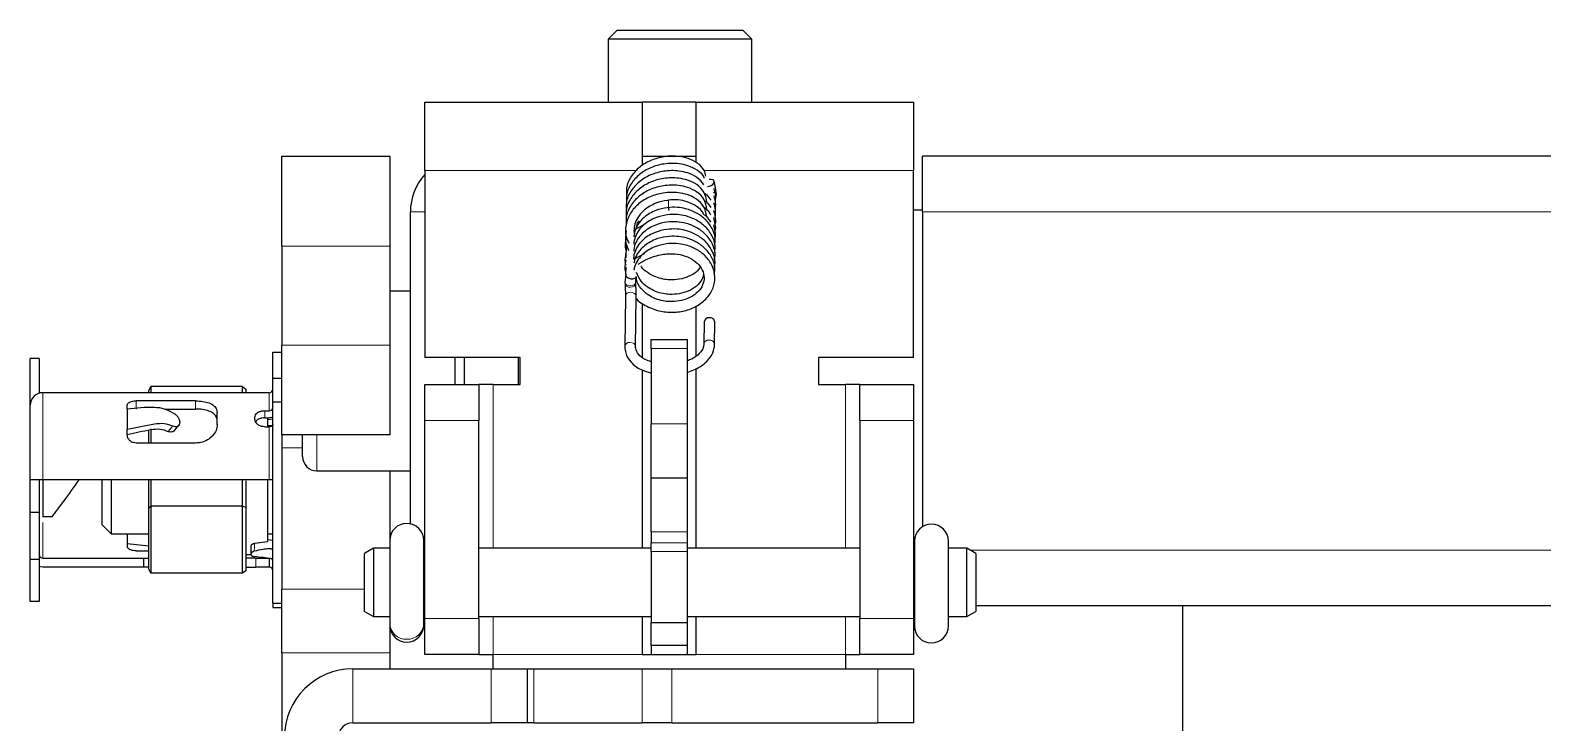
# Model space of a CAD drawing. Header units: millimetres. Extents: x -592 to 811, y -14 to 1990.
# Drawn here: x -507.6 to -423.4, y 31.5 to 70 of the extents above; entities that cross this region are included whole.
import ezdxf

# ---------------------------------------------------------------- set-up
doc = ezdxf.new("R2010")
doc.units = ezdxf.units.MM

msp = doc.modelspace()

# ---------------------------------------------------------------- linework, layer by layer
at = {"color": 7, "linetype": 'Continuous', "lineweight": 25}
for p, q in [((-474.925, 70.025), (-475.425, 69.525)), ((-474.925, 70.025), (-471.121, 70.025)), ((-471.121, 70.025), (-467.925, 70.025)), ((-467.425, 69.525), (-467.925, 70.025)), ((-475.425, 69.525), (-475.425, 66.025)), ((-471.077, 69.525), (-475.425, 69.525)), ((-467.425, 69.525), (-471.077, 69.525)), ((-467.425, 66.025), (-467.425, 69.525)), ((-485.625, 62.225), (-485.625, 66.025)), ((-485.625, 66.025), (-473.525, 66.025)), ((-473.525, 66.025), (-473.525, 62.506)), ((-470.525, 66.025), (-473.525, 66.025)), ((-470.525, 66.025), (-458.425, 66.025)), ((-470.525, 62.683), (-470.525, 66.025)), ((-458.425, 66.025), (-458.425, 62.225)), ((-493.575, 63.025), (-487.575, 63.025)), ((-493.575, 58.025), (-493.575, 63.025)), ((-487.575, 63.025), (-487.575, 58.025)), ((-473.525, 63.025), (-470.525, 63.025)), ((-457.925, 59.925), (-457.925, 63.025)), ((-28.925, 63.025), (-457.925, 63.025)), ((-485.625, 62.225), (-485.625, 51.825)), ((-469.431, 61.167), (-469.526, 61.636)), ((-458.425, 51.825), (-458.425, 62.225)), ((-469.426, 61.089), (-469.431, 61.167)), ((-486.425, 42.588), (-486.425, 59.925)), ((-457.925, 60.025), (-458.425, 60.025)), ((-457.925, 59.925), (-457.925, 42.427)), ((-473.967, 58.924), (-473.449, 59.205)), ((-493.575, 58.025), (-493.575, 52.525)), ((-487.575, 58.025), (-487.575, 52.525)), ((-474.428, 58.063), (-474.441, 57.382)), ((-473.924, 57.337), (-473.408, 57.622)), ((-474.445, 56.464), (-474.486, 55.988)), ((-474.442, 56.854), (-474.448, 56.452)), ((-474.486, 55.988), (-474.481, 55.91)), ((-473.886, 56.022), (-473.86, 56.329)), ((-473.882, 55.943), (-473.886, 56.022)), ((-486.425, 55.525), (-487.575, 55.525)), ((-474.463, 55.228), (-474.496, 52.438)), ((-473.896, 52.431), (-473.863, 55.221)), ((-473.525, 54.838), (-473.525, 51.85)), ((-470.525, 51.923), (-470.525, 54.686)), ((-470.086, 53.81), (-470.1, 52.57)), ((-469.5, 52.563), (-469.486, 53.803)), ((-493.575, 47.525), (-493.575, 52.525)), ((-487.575, 52.525), (-487.575, 47.525)), ((-473.025, 52.825), (-471.025, 52.825)), ((-473.025, 52.325), (-473.025, 52.825)), ((-473.025, 52.325), (-473.025, 48.141)), ((-471.025, 52.825), (-471.025, 52.325)), ((-471.025, 52.325), (-471.025, 48.141)), ((-470.099, 52.582), (-470.1, 52.57)), ((-507.075, 51.783), (-507.575, 51.783)), ((-507.575, 49.175), (-507.575, 51.783)), ((-507.075, 51.783), (-507.075, 49.846)), ((-494.075, 52.125), (-493.575, 52.125)), ((-494.075, 50.658), (-494.075, 52.125)), ((-480.325, 51.825), (-485.625, 51.825)), ((-483.925, 50.325), (-483.925, 51.825)), ((-483.425, 51.825), (-483.425, 50.325)), ((-480.425, 51.825), (-480.425, 50.325)), ((-480.325, 50.325), (-480.325, 51.825)), ((-458.425, 51.825), (-463.725, 51.825)), ((-463.725, 51.825), (-463.725, 50.325)), ((-494.075, 49.348), (-494.075, 50.658)), ((-493.575, 50.658), (-494.075, 50.658)), ((-473.525, 51.14), (-473.525, 41.225)), ((-470.525, 41.225), (-470.525, 51.224)), ((-501.275, 49.875), (-506.875, 49.875)), ((-494.275, 49.875), (-501.275, 49.875)), ((-500.975, 49.971), (-500.859, 50.218)), ((-500.975, 49.875), (-500.975, 49.971)), ((-500.859, 50.218), (-500.859, 49.875)), ((-495.775, 50.218), (-500.859, 50.218)), ((-495.775, 49.875), (-495.775, 50.218)), ((-495.775, 50.218), (-495.575, 50.076)), ((-495.575, 50.076), (-495.575, 49.875)), ((-485.625, 50.325), (-482.625, 50.325)), ((-485.625, 48.325), (-485.625, 50.325)), ((-482.625, 50.325), (-482.625, 48.325)), ((-481.825, 50.325), (-482.625, 50.325)), ((-481.825, 50.325), (-480.325, 50.325)), ((-463.725, 50.325), (-462.225, 50.325)), ((-461.425, 50.325), (-462.225, 50.325)), ((-461.425, 48.325), (-461.425, 50.325)), ((-461.425, 50.325), (-458.425, 50.325)), ((-458.425, 50.325), (-458.425, 48.325)), ((-507.575, 45.025), (-507.575, 49.175)), ((-502.175, 48.974), (-502.175, 49.186)), ((-502.175, 48.974), (-502.175, 47.842)), ((-498.375, 49.421), (-501.675, 49.421)), ((-500.094, 48.968), (-498.375, 48.968)), ((-494.525, 48.873), (-494.275, 48.873)), ((-494.075, 38.167), (-494.075, 49.348)), ((-493.575, 49.348), (-494.075, 49.348)), ((-499.524, 47.787), (-499.292, 48.081)), ((-499.248, 48.247), (-499.248, 48.218)), ((-497.175, 48.099), (-497.175, 48.777)), ((-495.075, 48.395), (-495.075, 48.514)), ((-494.525, 48.477), (-494.275, 48.477)), ((-494.525, 47.978), (-494.275, 47.978)), ((-494.375, 48.477), (-494.375, 47.978)), ((-494.075, 48.402), (-494.375, 48.359)), ((-494.116, 48.025), (-494.375, 48.025)), ((-485.625, 37.325), (-485.625, 48.325)), ((-482.625, 37.325), (-482.625, 48.325)), ((-473.025, 45.141), (-473.025, 48.141)), ((-471.025, 48.141), (-471.025, 45.141)), ((-461.425, 48.325), (-461.425, 37.325)), ((-458.425, 48.325), (-458.425, 37.325)), ((-502.175, 47.517), (-502.175, 47.842)), ((-500.975, 47.075), (-500.975, 47.804)), ((-500.859, 47.865), (-500.859, 47.075)), ((-499.565, 47.743), (-499.527, 47.789)), ((-487.575, 47.525), (-493.575, 47.525)), ((-493.575, 47.525), (-493.575, 46.813)), ((-492.425, 46.325), (-492.425, 47.525)), ((-498.375, 47.075), (-501.675, 47.075)), ((-493.575, 46.813), (-493.575, 38.955)), ((-491.625, 45.525), (-486.425, 45.525)), ((-487.575, 45.525), (-487.575, 41.721)), ((-506.875, 45.025), (-507.575, 45.025)), ((-507.575, 43.219), (-507.575, 45.025)), ((-507.075, 45.025), (-507.075, 43.219)), ((-504.875, 45.025), (-506.875, 45.025)), ((-494.275, 45.025), (-504.875, 45.025)), ((-503.575, 42.525), (-503.575, 45.025)), ((-503.075, 45.025), (-503.075, 42.025)), ((-500.946, 45.025), (-500.975, 44.997)), ((-500.975, 43.457), (-500.975, 44.997)), ((-500.859, 45.025), (-500.859, 43.557)), ((-495.775, 43.557), (-495.775, 45.025)), ((-495.575, 44.979), (-495.575, 43.499)), ((-494.375, 45.025), (-494.375, 41.603)), ((-494.075, 45.025), (-494.275, 45.025)), ((-473.025, 45.141), (-471.025, 45.141)), ((-473.025, 42.141), (-473.025, 45.141)), ((-471.025, 45.141), (-471.025, 42.141)), ((-507.075, 43.219), (-507.575, 43.219)), ((-507.575, 40.609), (-507.575, 43.219)), ((-507.075, 43.219), (-507.075, 40.609)), ((-506.375, 42.976), (-506.875, 42.976)), ((-500.859, 43.557), (-500.975, 43.457)), ((-500.975, 40.079), (-500.975, 43.457)), ((-500.859, 43.557), (-500.859, 39.833)), ((-495.775, 43.557), (-500.859, 43.557)), ((-495.775, 39.833), (-495.775, 43.557)), ((-495.575, 43.499), (-495.775, 43.557)), ((-495.575, 43.499), (-495.575, 39.975)), ((-503.575, 42.525), (-503.075, 42.025)), ((-473.025, 42.141), (-473.025, 41.524)), ((-471.025, 42.141), (-471.025, 41.524)), ((-503.075, 42.025), (-500.975, 42.025)), ((-502.175, 42.025), (-502.175, 41.484)), ((-502.175, 41.484), (-502.175, 41.32)), ((-502.175, 41.484), (-500.975, 41.366)), ((-495.089, 41.502), (-494.375, 41.603)), ((-494.375, 42.025), (-494.075, 42.025)), ((-494.075, 41.649), (-494.375, 41.692)), ((-487.577, 41.66), (-487.577, 37.069)), ((-485.677, 37.069), (-485.677, 41.66)), ((-473.025, 41.041), (-473.025, 41.524)), ((-471.025, 41.524), (-471.025, 41.041)), ((-458.387, 41.612), (-458.387, 36.912)), ((-456.487, 36.912), (-456.487, 41.612)), ((-507.575, 38.268), (-507.575, 40.609)), ((-507.075, 40.609), (-507.575, 40.609)), ((-507.075, 40.609), (-507.075, 38.268)), ((-506.875, 40.675), (-501.275, 40.675)), ((-501.675, 41.083), (-500.975, 41.083)), ((-501.275, 40.675), (-501.275, 40.175)), ((-501.275, 40.675), (-500.975, 40.675)), ((-495.575, 40.875), (-495.275, 40.875)), ((-495.025, 40.675), (-495.575, 40.675)), ((-495.275, 40.863), (-495.275, 40.938)), ((-495.025, 40.675), (-494.275, 40.675)), ((-494.275, 40.675), (-494.275, 40.175)), ((-488.475, 41.225), (-488.975, 40.937)), ((-488.975, 37.714), (-488.975, 40.937)), ((-487.577, 41.225), (-488.475, 41.225)), ((-488.475, 41.225), (-488.475, 37.425)), ((-485.625, 41.225), (-485.677, 41.225)), ((-473.025, 41.225), (-482.625, 41.225)), ((-473.025, 41.041), (-473.025, 37.099)), ((-461.425, 41.225), (-471.025, 41.225)), ((-471.025, 41.041), (-471.025, 37.099)), ((-458.387, 41.225), (-458.425, 41.225)), ((-455.475, 41.225), (-456.487, 41.225)), ((-454.975, 40.937), (-455.475, 41.225)), ((-455.475, 39.325), (-455.475, 41.225)), ((-454.975, 40.937), (-454.975, 39.325)), ((-501.275, 40.175), (-506.875, 40.175)), ((-500.975, 40.175), (-501.275, 40.175)), ((-500.859, 39.833), (-500.975, 40.079)), ((-495.775, 39.833), (-500.859, 39.833)), ((-495.575, 39.975), (-495.775, 39.833)), ((-495.575, 40.175), (-495.025, 40.175)), ((-494.275, 40.175), (-495.025, 40.175)), ((-493.575, 35.419), (-493.575, 38.955)), ((-455.475, 37.425), (-455.475, 39.325)), ((-454.975, 39.325), (-454.975, 37.714)), ((-507.075, 38.268), (-507.575, 38.268)), ((-494.075, 38.167), (-493.575, 38.167)), ((-494.075, 38.167), (-494.075, 37.925)), ((-494.075, 37.925), (-493.575, 37.925)), ((-31.775, 38.025), (-454.975, 38.025)), ((-443.475, 38.025), (-443.475, 24.625)), ((-488.975, 37.714), (-488.475, 37.425)), ((-488.475, 37.425), (-487.577, 37.425)), ((-487.577, 37.069), (-487.577, 36.96)), ((-485.677, 37.425), (-485.625, 37.425)), ((-485.677, 36.96), (-485.677, 37.069)), ((-485.625, 35.325), (-485.625, 37.325)), ((-482.625, 37.425), (-473.025, 37.425)), ((-482.625, 37.325), (-482.625, 35.325)), ((-473.525, 37.425), (-473.525, 35.325)), ((-473.025, 37.099), (-471.025, 37.099)), ((-473.025, 35.825), (-473.025, 37.099)), ((-471.025, 37.425), (-461.425, 37.425)), ((-471.025, 37.099), (-471.025, 35.825)), ((-470.525, 35.325), (-470.525, 37.425)), ((-461.425, 35.325), (-461.425, 37.325)), ((-458.425, 37.425), (-458.387, 37.425)), ((-458.425, 37.325), (-458.425, 35.325)), ((-456.487, 37.425), (-455.475, 37.425)), ((-455.475, 37.425), (-454.975, 37.714)), ((-487.575, 36.899), (-487.575, 35.419)), ((-493.575, 35.419), (-493.575, 30.802)), ((-487.575, 35.419), (-487.575, 34.525)), ((-471.025, 35.825), (-473.025, 35.825)), ((-473.025, 35.825), (-473.025, 35.325)), ((-471.025, 35.825), (-471.025, 35.325)), ((-489.625, 34.525), (-481.925, 34.525)), ((-482.625, 35.325), (-485.625, 35.325)), ((-482.625, 35.325), (-481.825, 35.325)), ((-481.925, 34.525), (-479.925, 34.525)), ((-481.825, 34.525), (-481.825, 35.325)), ((-479.925, 34.525), (-479.925, 31.525)), ((-479.925, 34.525), (-479.563, 34.525)), ((-479.563, 34.525), (-473.522, 34.525)), ((-473.525, 35.325), (-473.025, 35.325)), ((-473.522, 34.525), (-471.883, 34.525)), ((-473.025, 35.325), (-471.025, 35.325)), ((-471.883, 34.525), (-460.425, 34.525)), ((-471.025, 35.325), (-470.525, 35.325)), ((-462.225, 35.325), (-462.225, 34.525)), ((-462.225, 35.325), (-461.425, 35.325)), ((-458.425, 35.325), (-461.425, 35.325)), ((-460.425, 34.525), (-458.425, 34.525)), ((-458.425, 34.525), (-458.425, 31.525)), ((-489.625, 31.525), (-481.925, 31.525)), ((-479.925, 31.525), (-481.925, 31.525)), ((-479.563, 31.525), (-479.925, 31.525)), ((-479.563, 31.525), (-473.522, 31.525)), ((-471.883, 31.525), (-473.522, 31.525)), ((-471.883, 31.525), (-460.425, 31.525)), ((-458.425, 31.525), (-460.425, 31.525))]:
    msp.add_line(p, q, dxfattribs=at)
at = {"color": 8, "linetype": 'Continuous', "lineweight": 18}
for p, q in [((-473.838, 62.225), (-485.625, 62.225)), ((-458.425, 62.225), (-470.075, 62.225)), ((-485.625, 59.925), (-486.425, 59.925)), ((-28.925, 59.925), (-457.925, 59.925)), ((-487.575, 58.025), (-493.575, 58.025)), ((-493.575, 52.525), (-487.575, 52.525)), ((-471.025, 52.325), (-473.025, 52.325)), ((-506.875, 49.875), (-506.875, 45.025)), ((-494.275, 48.873), (-494.275, 49.875)), ((-481.825, 41.225), (-481.825, 50.325)), ((-462.225, 50.325), (-462.225, 41.225)), ((-501.675, 49.421), (-501.675, 48.968)), ((-498.375, 48.968), (-498.375, 49.421)), ((-494.525, 48.873), (-494.525, 48.477)), ((-494.275, 45.025), (-494.275, 47.978)), ((-482.625, 48.325), (-485.625, 48.325)), ((-473.025, 48.141), (-471.025, 48.141)), ((-458.425, 48.325), (-461.425, 48.325)), ((-491.625, 47.525), (-491.625, 45.525)), ((-492.425, 46.813), (-493.575, 46.813)), ((-506.875, 42.666), (-506.875, 40.675)), ((-471.025, 42.141), (-473.025, 42.141)), ((-473.025, 41.524), (-471.025, 41.524)), ((-495.025, 40.175), (-495.025, 40.675)), ((-471.025, 41.041), (-473.025, 41.041)), ((-31.448, 41.125), (-455.302, 41.125)), ((-493.575, 38.955), (-488.975, 38.955)), ((-485.625, 37.325), (-482.625, 37.325)), ((-481.825, 35.325), (-481.825, 37.425)), ((-462.225, 37.425), (-462.225, 35.325)), ((-461.425, 37.325), (-458.425, 37.325)), ((-487.575, 35.419), (-493.575, 35.419)), ((-489.625, 31.525), (-489.625, 34.525)), ((-481.925, 31.525), (-481.925, 34.525)), ((-473.525, 35.325), (-481.825, 35.325)), ((-479.563, 34.525), (-479.563, 31.525)), ((-473.522, 31.525), (-473.522, 34.525)), ((-471.883, 34.525), (-471.883, 31.525)), ((-462.225, 35.325), (-470.525, 35.325)), ((-460.425, 31.525), (-460.425, 34.525))]:
    msp.add_line(p, q, dxfattribs=at)
at = {"color": 7, "linetype": 'Continuous', "lineweight": 25, "flags": 128}
for points in [[(-469.899, 61.343), (-469.811, 61.351), (-469.7, 61.389), (-469.606, 61.449), (-469.543, 61.522), (-469.52, 61.598), (-469.541, 61.665), (-469.603, 61.712), (-469.696, 61.732), (-469.807, 61.723), (-469.807, 61.723)], [(-494.075, 48.5), (-494.138, 48.487), (-494.275, 48.477)], [(-494.075, 48.1), (-494.079, 48.076), (-494.09, 48.053), (-494.108, 48.032), (-494.133, 48.014), (-494.164, 47.998), (-494.198, 47.987), (-494.236, 47.98), (-494.275, 47.978)], [(-506.875, 40.175), (-507.011, 40.189), (-507.075, 40.205)]]:
    msp.add_lwpolyline(points, dxfattribs=at)
at = {"color": 8, "linetype": 'Continuous', "lineweight": 18, "flags": 128}
for points in [[(-474.486, 55.988), (-474.464, 55.925), (-474.399, 55.867), (-474.303, 55.83), (-474.188, 55.819)], [(-474.481, 55.91), (-474.459, 55.847), (-474.395, 55.789), (-474.298, 55.751), (-474.184, 55.74)], [(-474.188, 55.819), (-474.073, 55.836), (-473.976, 55.88), (-473.91, 55.942), (-473.886, 56.014), (-473.886, 56.021)], [(-474.184, 55.74), (-474.069, 55.758), (-473.971, 55.801), (-473.906, 55.864), (-473.882, 55.935), (-473.882, 55.943)], [(-474.176, 55.46), (-474.061, 55.445), (-473.961, 55.397), (-473.891, 55.323), (-473.864, 55.233), (-473.863, 55.221)], [(-474.209, 52.67), (-474.093, 52.656), (-473.993, 52.608), (-473.924, 52.533), (-473.896, 52.444), (-473.896, 52.434)]]:
    msp.add_lwpolyline(points, dxfattribs=at)
at = {"color": 7, "linetype": 'Continuous', "lineweight": 25}
for centre, radius, start, end in [((-483.325, 59.925), 3.1, 137.89655, 180), ((-471.018, 60.185), 1.046, 179.97298, 189.73536), ((-469.819, 53.774), 0.269, 85.56913, 172.30264), ((-469.757, 53.771), 0.273, 6.61508, 98.74019), ((-506.875, 49.175), 0.7, 90, 180), ((-494.275, 50.075), 0.2, 270, 0), ((-494.256, 49.055), 0.183, 264.18756, 352.66613), ((-491.625, 46.325), 0.8, 180, 270), ((-486.627, 41.66), 0.95, 0, 180), ((-457.437, 41.612), 0.95, 0, 180), ((-494.174, 41.944), 0.0996, 3.92792, 54.46683), ((-506.875, 40.875), 0.2, 180, 270), ((-494.275, 39.975), 0.2, 0, 90), ((-486.627, 36.96), 0.95, 180, 0), ((-457.437, 36.912), 0.95, 180, 0), ((-489.625, 30.725), 3.8, 90, 180), ((-489.625, 30.725), 0.8, 90, 180)]:
    msp.add_arc(centre, radius, start, end, dxfattribs=at)
at = {"color": 8, "linetype": 'Continuous', "lineweight": 18}
for centre, radius, start, end in [((-469.624, 61.181), 0.194, 281.16678, 355.78028), ((-469.573, 61.086), 0.147, 305.37952, 0.99151), ((-466.275, 60.49), 5.797, 179.23853, 183.01816), ((-474.197, 55.192), 0.269, 85.56913, 172.30264), ((-474.23, 52.402), 0.269, 85.57069, 172.28471), ((-469.833, 52.531), 0.272, 85.84851, 169.10635), ((-469.772, 52.531), 0.273, 6.62516, 98.73922), ((-486.648, 37.091), 0.929, 181.38421, 271.32035), ((-486.605, 37.091), 0.929, 268.67965, 358.61579)]:
    msp.add_arc(centre, radius, start, end, dxfattribs=at)
at = {"color": 7, "linetype": 'Continuous', "lineweight": 25}
for points, knots in [([(-469.979, 61.907), (-470.003, 62.018), (-470.068, 62.311), (-470.431, 62.653), (-470.93, 62.903), (-471.561, 63.041), (-472.292, 63.031), (-473.056, 62.818), (-473.699, 62.437), (-474.174, 61.903), (-474.429, 61.347), (-474.407, 60.986), (-474.399, 60.854)], [0, 0, 0, 0, 0.063333, 0.16851, 0.262688, 0.342003, 0.46736, 0.58109, 0.694609, 0.810179, 0.930447, 1, 1, 1, 1]), ([(-470.076, 61.804), (-470.078, 61.812), (-470.133, 61.998), (-470.449, 62.248), (-470.937, 62.502), (-471.572, 62.638), (-472.302, 62.628), (-473.065, 62.413), (-473.708, 62.032), (-474.179, 61.496), (-474.428, 60.965), (-474.409, 60.631), (-474.404, 60.525)], [0, 0, 0, 0, 0.004993, 0.1184, 0.219918, 0.305422, 0.440621, 0.56324, 0.685592, 0.810243, 0.939925, 1, 1, 1, 1]), ([(-469.924, 60.472), (-469.964, 60.665), (-470.041, 61.043), (-470.453, 61.452), (-470.958, 61.698), (-471.59, 61.834), (-472.322, 61.82), (-473.083, 61.604), (-473.724, 61.22), (-474.195, 60.683), (-474.445, 60.128), (-474.421, 59.77), (-474.413, 59.64)], [0, 0, 0, 0, 0.105289, 0.205903, 0.295917, 0.37175, 0.491758, 0.600525, 0.708989, 0.819647, 0.934706, 1, 1, 1, 1]), ([(-470.094, 61.432), (-470.211, 61.579), (-470.434, 61.859), (-470.952, 62.098), (-471.579, 62.237), (-472.312, 62.224), (-473.074, 62.009), (-473.716, 61.626), (-474.188, 61.089), (-474.44, 60.534), (-474.416, 60.175), (-474.408, 60.045)], [0, 0, 0, 0, 0.111414, 0.212113, 0.296936, 0.431116, 0.552769, 0.67412, 0.797839, 0.926514, 1, 1, 1, 1]), ([(-469.933, 59.666), (-469.974, 59.862), (-470.055, 60.242), (-470.47, 60.651), (-470.977, 60.895), (-471.609, 61.029), (-472.341, 61.013), (-473.102, 60.794), (-473.738, 60.408), (-474.218, 59.869), (-474.462, 59.224), (-474.484, 58.633), (-474.331, 58.308), (-474.277, 58.194)], [0, 0, 0, 0, 0.095875, 0.186437, 0.267412, 0.335647, 0.443719, 0.541603, 0.639152, 0.738819, 0.842388, 0.944313, 1, 1, 1, 1]), ([(-469.928, 60.069), (-469.969, 60.263), (-470.048, 60.643), (-470.461, 61.052), (-470.968, 61.296), (-471.6, 61.431), (-472.331, 61.417), (-473.093, 61.199), (-473.732, 60.814), (-474.202, 60.276), (-474.451, 59.721), (-474.426, 59.364), (-474.417, 59.235)], [0, 0, 0, 0, 0.105884, 0.20648, 0.296453, 0.37226, 0.492276, 0.601015, 0.709415, 0.82009, 0.935131, 1, 1, 1, 1]), ([(-470.112, 59.805), (-470.115, 59.812), (-470.172, 59.997), (-470.491, 60.246), (-470.983, 60.492), (-471.525, 60.615), (-471.886, 60.595), (-472.069, 60.584)], [0, 0, 0, 0, 0.01249, 0.301593, 0.560015, 0.777814, 1, 1, 1, 1]), ([(-470.03, 60.952), (-469.998, 60.925), (-469.862, 60.811), (-469.777, 60.676), (-469.712, 60.572)], [0, 0, 0, 0, 0.239594, 1, 1, 1, 1]), ([(-469.457, 60.063), (-469.445, 60.187), (-469.422, 60.44), (-469.495, 60.69), (-469.531, 60.818)], [0, 0, 0, 0, 0.4922147, 1, 1, 1, 1]), ([(-469.451, 60.525), (-469.442, 60.629), (-469.421, 60.862), (-469.489, 61.092), (-469.527, 61.221)], [0, 0, 0, 0, 0.4433746, 1, 1, 1, 1]), ([(-469.444, 60.736), (-469.439, 60.745), (-469.425, 60.768), (-469.414, 60.805), (-469.406, 60.839), (-469.403, 60.87), (-469.4, 60.898), (-469.4, 60.929), (-469.399, 60.943)], [0, 0, 0, 0, 0.097418, 0.258661, 0.384306, 0.517978, 0.767153, 1, 1, 1, 1]), ([(-469.415, 60.947), (-469.415, 60.947), (-469.415, 60.947), (-469.417, 60.968), (-469.421, 61.012), (-469.424, 61.063), (-469.426, 61.089)], [0, 0, 0, 0, 0.09133, 0.306343, 0.65458, 1, 1, 1, 1]), ([(-469.509, 57.668), (-469.491, 57.748), (-469.426, 58.038), (-469.58, 58.541), (-469.949, 59.08), (-470.49, 59.481), (-471.05, 59.704), (-471.605, 59.794), (-472.172, 59.777), (-472.831, 59.617), (-473.375, 59.299), (-473.737, 58.905), (-473.927, 58.542), (-473.999, 58.267), (-473.994, 58.145), (-473.993, 58.137)], [0, 0, 0, 0, 0.042773, 0.154687, 0.264374, 0.363222, 0.46079, 0.525858, 0.60643, 0.699498, 0.806987, 0.867935, 0.931565, 0.995417, 1, 1, 1, 1]), ([(-472.072, 60.569), (-472.088, 60.568), (-472.326, 60.551), (-472.811, 60.421), (-473.357, 60.11), (-473.719, 59.717), (-473.917, 59.352), (-474, 58.963), (-473.982, 58.739), (-473.973, 58.625)], [0, 0, 0, 0, 0.015165, 0.21726, 0.450342, 0.58255, 0.720623, 0.859229, 1, 1, 1, 1]), ([(-469.505, 58.07), (-469.487, 58.149), (-469.421, 58.438), (-469.574, 58.94), (-469.941, 59.48), (-470.481, 59.882), (-471.041, 60.106), (-471.595, 60.196), (-472.162, 60.18), (-472.821, 60.022), (-473.366, 59.704), (-473.729, 59.311), (-473.92, 58.948), (-473.992, 58.672), (-473.987, 58.548), (-473.987, 58.538)], [0, 0, 0, 0, 0.042308, 0.15415, 0.2638, 0.362621, 0.46011, 0.525142, 0.605685, 0.698744, 0.806146, 0.867056, 0.930656, 0.994491, 1, 1, 1, 1]), ([(-470.147, 60.241), (-470.078, 60.185), (-469.9, 60.043), (-469.789, 59.871), (-469.722, 59.767)], [0, 0, 0, 0, 0.391046, 1, 1, 1, 1]), ([(-470.112, 59.805), (-470.058, 59.761), (-469.895, 59.629), (-469.794, 59.47), (-469.726, 59.364)], [0, 0, 0, 0, 0.334031, 1, 1, 1, 1]), ([(-470.007, 60.525), (-469.985, 60.507), (-469.859, 60.401), (-469.781, 60.274), (-469.717, 60.17)], [0, 0, 0, 0, 0.174816, 1, 1, 1, 1]), ([(-469.465, 59.257), (-469.465, 59.257), (-469.418, 59.378), (-469.448, 59.639), (-469.51, 59.888), (-469.541, 60.012)], [0, 0, 0, 0, 0.000172, 0.502667, 1, 1, 1, 1]), ([(-469.461, 59.66), (-469.45, 59.786), (-469.427, 60.038), (-469.5, 60.289), (-469.536, 60.415)], [0, 0, 0, 0, 0.497485, 1, 1, 1, 1]), ([(-469.519, 56.865), (-469.5, 56.947), (-469.436, 57.239), (-469.593, 57.743), (-469.964, 58.28), (-470.507, 58.68), (-471.069, 58.901), (-471.624, 58.989), (-472.191, 58.97), (-472.85, 58.808), (-473.392, 58.488), (-473.753, 58.093), (-473.942, 57.729), (-474.014, 57.443), (-474.005, 57.311), (-474.004, 57.293)], [0, 0, 0, 0, 0.043364, 0.154562, 0.263475, 0.361617, 0.458588, 0.523228, 0.603234, 0.695603, 0.802439, 0.862993, 0.926189, 0.989583, 1, 1, 1, 1]), ([(-469.514, 57.267), (-469.496, 57.348), (-469.431, 57.638), (-469.586, 58.142), (-469.957, 58.68), (-470.498, 59.081), (-471.059, 59.303), (-471.614, 59.391), (-472.181, 59.373), (-472.84, 59.213), (-473.383, 58.894), (-473.745, 58.499), (-473.934, 58.136), (-474.006, 57.862), (-474, 57.742), (-474, 57.736)], [0, 0, 0, 0, 0.043237, 0.155226, 0.264949, 0.363826, 0.461472, 0.526578, 0.607178, 0.700257, 0.807834, 0.868821, 0.932479, 0.996349, 1, 1, 1, 1]), ([(-473.827, 59.001), (-473.827, 59.087), (-473.827, 59.241), (-473.74, 59.378), (-473.702, 59.437)], [0, 0, 0, 0, 0.563743, 1, 1, 1, 1]), ([(-469.488, 58.42), (-469.483, 58.433), (-469.429, 58.567), (-469.456, 58.838), (-469.519, 59.085), (-469.55, 59.206)], [0, 0, 0, 0, 0.051584, 0.533192, 1, 1, 1, 1]), ([(-469.47, 58.856), (-469.47, 58.857), (-469.422, 58.978), (-469.453, 59.239), (-469.515, 59.486), (-469.545, 59.609)], [0, 0, 0, 0, 0.002516, 0.506423, 1, 1, 1, 1]), ([(-474.424, 58.466), (-474.47, 58.236), (-474.517, 58.002), (-474.435, 57.783), (-474.434, 57.779)], [0, 0, 0, 0, 0.985359, 1, 1, 1, 1]), ([(-474.419, 58.869), (-474.449, 58.642), (-474.499, 58.271), (-474.344, 57.923), (-474.284, 57.788)], [0, 0, 0, 0, 0.612736, 1, 1, 1, 1]), ([(-473.865, 55.106), (-473.86, 55.1), (-473.754, 54.966), (-473.367, 54.712), (-472.724, 54.42), (-471.926, 54.315), (-471.164, 54.4), (-470.463, 54.674), (-469.9, 55.117), (-469.548, 55.691), (-469.444, 56.322), (-469.596, 56.943), (-469.982, 57.481), (-470.524, 57.879), (-471.088, 58.098), (-471.644, 58.184), (-472.211, 58.163), (-472.868, 58), (-473.412, 57.677), (-473.765, 57.283), (-473.944, 56.963), (-473.976, 56.764), (-473.988, 56.689)], [0, 0, 0, 0, 0.002052, 0.044802, 0.111657, 0.171853, 0.231635, 0.292253, 0.355355, 0.417763, 0.478389, 0.541427, 0.60313, 0.658728, 0.713717, 0.750355, 0.795682, 0.847989, 0.908576, 0.942903, 0.978714, 1, 1, 1, 1]), ([(-469.523, 56.464), (-469.505, 56.546), (-469.441, 56.839), (-469.599, 57.343), (-469.972, 57.88), (-470.516, 58.279), (-471.078, 58.5), (-471.634, 58.586), (-472.201, 58.566), (-472.859, 58.404), (-473.403, 58.082), (-473.757, 57.689), (-473.939, 57.363), (-473.972, 57.158), (-473.985, 57.078)], [0, 0, 0, 0, 0.0452904, 0.1602802, 0.2728707, 0.3743237, 0.4746163, 0.5414546, 0.6241635, 0.7196306, 0.8301284, 0.8927465, 0.9580841, 1, 1, 1, 1]), ([(-474.438, 57.257), (-474.485, 57.023), (-474.532, 56.786), (-474.448, 56.564), (-474.447, 56.562)], [0, 0, 0, 0, 0.991326, 1, 1, 1, 1]), ([(-474.433, 57.66), (-474.48, 57.427), (-474.527, 57.191), (-474.443, 56.97), (-474.442, 56.968)], [0, 0, 0, 0, 0.989365, 1, 1, 1, 1]), ([(-473.761, 57.025), (-473.613, 57.112), (-473.242, 57.332), (-472.703, 57.519), (-472.188, 57.592), (-471.763, 57.609), (-471.268, 57.539), (-470.75, 57.321), (-470.35, 56.996), (-470.112, 56.598), (-470.059, 56.173), (-470.187, 55.755), (-470.49, 55.386), (-470.934, 55.113), (-471.456, 54.955), (-471.946, 54.924), (-472.395, 54.976), (-472.809, 55.095), (-473.241, 55.317), (-473.62, 55.67), (-473.853, 56.041), (-473.846, 56.281), (-473.844, 56.344)], [0, 0, 0, 0, 0.055596, 0.140078, 0.172952, 0.200821, 0.255696, 0.31011, 0.365013, 0.421726, 0.477431, 0.531435, 0.587776, 0.643286, 0.693678, 0.74371, 0.77672, 0.816999, 0.86302, 0.916065, 0.978165, 1, 1, 1, 1]), ([(-474.44, 56.462), (-474.443, 56.455), (-474.455, 56.425), (-474.431, 56.363), (-474.368, 56.293), (-474.27, 56.235), (-474.193, 56.219), (-474.154, 56.21)], [0, 0, 0, 0, 0.077645, 0.308234, 0.538823, 0.769411, 1, 1, 1, 1]), ([(-470.124, 56.445), (-470.146, 56.351), (-470.201, 56.116), (-470.492, 55.788), (-470.932, 55.514), (-471.456, 55.357), (-471.945, 55.327), (-472.394, 55.38), (-472.809, 55.499), (-473.236, 55.722), (-473.636, 56.074), (-473.766, 56.392), (-473.836, 56.563)], [0, 0, 0, 0, 0.0768252, 0.1932734, 0.3079647, 0.4120796, 0.5155035, 0.5837224, 0.6669455, 0.7620095, 0.8716659, 1, 1, 1, 1]), ([(-470.31, 56.842), (-470.371, 56.759), (-470.524, 56.551), (-470.934, 56.318), (-471.453, 56.161), (-471.944, 56.133), (-472.392, 56.188), (-472.808, 56.307), (-473.224, 56.535), (-473.514, 56.753), (-473.591, 56.911), (-473.599, 56.927)], [0, 0, 0, 0, 0.099421, 0.248952, 0.384695, 0.519664, 0.608648, 0.717156, 0.841041, 0.984161, 1, 1, 1, 1]), ([(-474.481, 55.91), (-474.479, 55.857), (-474.473, 55.754), (-474.467, 55.567), (-474.464, 55.396), (-474.463, 55.285), (-474.463, 55.239), (-474.463, 55.228)], [0, 0, 0, 0, 0.24166, 0.475271, 0.711669, 0.92868, 1, 1, 1, 1]), ([(-474.154, 56.21), (-474.116, 56.207), (-474.038, 56.202), (-473.94, 56.23), (-473.875, 56.278), (-473.866, 56.321), (-473.862, 56.34)], [0, 0, 0, 0, 0.2628641, 0.5257283, 0.7885924, 1, 1, 1, 1]), ([(-473.863, 55.221), (-473.863, 55.268), (-473.863, 55.365), (-473.867, 55.562), (-473.873, 55.77), (-473.879, 55.885), (-473.882, 55.943)], [0, 0, 0, 0, 0.2430859, 0.5007815, 0.7483067, 1, 1, 1, 1]), ([(-474.496, 52.438), (-474.486, 52.318), (-474.46, 52.004), (-474.165, 51.543), (-473.669, 51.153), (-473.221, 51.026), (-473.025, 50.97)], [0, 0, 0, 0, 0.178356, 0.465165, 0.765567, 1, 1, 1, 1]), ([(-473.025, 51.596), (-473.14, 51.633), (-473.453, 51.732), (-473.765, 52.015), (-473.888, 52.26), (-473.894, 52.398), (-473.896, 52.431)], [0, 0, 0, 0, 0.20072, 0.544447, 0.889913, 1, 1, 1, 1]), ([(-470.1, 52.57), (-470.106, 52.512), (-470.122, 52.346), (-470.317, 52.052), (-470.653, 51.776), (-470.938, 51.681), (-471.025, 51.652)], [0, 0, 0, 0, 0.186073, 0.531266, 0.856526, 1, 1, 1, 1]), ([(-471.025, 51.004), (-470.777, 51.097), (-470.257, 51.291), (-469.737, 51.78), (-469.521, 52.239), (-469.504, 52.498), (-469.5, 52.563)], [0, 0, 0, 0, 0.296749, 0.621112, 0.904633, 1, 1, 1, 1]), ([(-502.175, 49.186), (-502.169, 49.215), (-502.158, 49.271), (-502.073, 49.341), (-501.946, 49.392), (-501.806, 49.417), (-501.712, 49.42), (-501.675, 49.421)], [0, 0, 0, 0, 0.214373, 0.428779, 0.642592, 0.856666, 1, 1, 1, 1]), ([(-502.175, 48.974), (-501.676, 49.037), (-501.005, 49.122), (-500.11, 49.016), (-499.806, 48.844), (-499.651, 48.757)], [0, 0, 0, 0, 0.587693, 0.790818, 1, 1, 1, 1]), ([(-498.375, 49.421), (-498.24, 49.416), (-497.97, 49.404), (-497.611, 49.313), (-497.341, 49.164), (-497.196, 48.977), (-497.181, 48.836), (-497.175, 48.777)], [0, 0, 0, 0, 0.2132377, 0.4264897, 0.6391595, 0.8495978, 1, 1, 1, 1]), ([(-497.175, 48.308), (-497.187, 48.393), (-497.211, 48.564), (-497.41, 48.759), (-497.705, 48.891), (-498.044, 48.958), (-498.276, 48.965), (-498.375, 48.968)], [0, 0, 0, 0, 0.212376, 0.424979, 0.633479, 0.843609, 1, 1, 1, 1]), ([(-495.075, 48.514), (-495.069, 48.556), (-495.057, 48.641), (-494.963, 48.748), (-494.824, 48.827), (-494.669, 48.867), (-494.566, 48.872), (-494.525, 48.873)], [0, 0, 0, 0, 0.214305, 0.42865, 0.642279, 0.856223, 1, 1, 1, 1]), ([(-502.175, 47.842), (-501.676, 47.95), (-501.005, 48.096), (-500.11, 48.207), (-499.806, 48.085), (-499.651, 48.024)], [0, 0, 0, 0, 0.587693, 0.790818, 1, 1, 1, 1]), ([(-499.248, 48.247), (-499.252, 48.288), (-499.262, 48.372), (-499.337, 48.507), (-499.448, 48.631), (-499.561, 48.713), (-499.63, 48.747), (-499.651, 48.757)], [0, 0, 0, 0, 0.2258834, 0.4517668, 0.6776501, 0.9035238, 1, 1, 1, 1]), ([(-499.651, 48.024), (-499.602, 48.012), (-499.505, 47.988), (-499.38, 48.008), (-499.29, 48.068), (-499.251, 48.146), (-499.248, 48.202), (-499.248, 48.218)], [0, 0, 0, 0, 0.225867, 0.451734, 0.677598, 0.903479, 1, 1, 1, 1]), ([(-497.175, 48.099), (-497.187, 47.993), (-497.212, 47.78), (-497.412, 47.474), (-497.71, 47.234), (-498.048, 47.096), (-498.278, 47.081), (-498.375, 47.075)], [0, 0, 0, 0, 0.212833, 0.42585, 0.635542, 0.846587, 1, 1, 1, 1]), ([(-494.525, 47.978), (-494.587, 47.983), (-494.71, 47.992), (-494.875, 48.067), (-494.999, 48.175), (-495.065, 48.291), (-495.072, 48.365), (-495.075, 48.395)], [0, 0, 0, 0, 0.2143929, 0.4287887, 0.6430611, 0.8568545, 1, 1, 1, 1]), ([(-494.525, 48.477), (-494.587, 48.473), (-494.711, 48.466), (-494.873, 48.406), (-494.987, 48.333), (-495.019, 48.272), (-495.03, 48.25)], [0, 0, 0, 0, 0.28124, 0.562484, 0.843527, 1, 1, 1, 1]), ([(-502.175, 47.552), (-501.746, 47.649), (-501.154, 47.784), (-500.34, 47.898), (-500.049, 47.777), (-499.901, 47.717)], [0, 0, 0, 0, 0.56666, 0.780905, 1, 1, 1, 1]), ([(-501.675, 47.075), (-501.731, 47.08), (-501.843, 47.09), (-501.993, 47.168), (-502.106, 47.281), (-502.166, 47.405), (-502.172, 47.485), (-502.175, 47.517)], [0, 0, 0, 0, 0.214445, 0.428893, 0.643239, 0.857188, 1, 1, 1, 1]), ([(-499.565, 47.743), (-499.572, 47.738), (-499.607, 47.711), (-499.691, 47.685), (-499.806, 47.689), (-499.878, 47.71), (-499.901, 47.717)], [0, 0, 0, 0, 0.088696, 0.457739, 0.826694, 1, 1, 1, 1]), ([(-506.875, 45.025), (-506.875, 44.631), (-506.875, 43.926), (-506.875, 43.266), (-506.875, 42.976)], [0, 0, 0, 0, 0.559866, 1, 1, 1, 1]), ([(-504.875, 45.025), (-505.155, 44.631), (-505.655, 43.926), (-506.155, 43.266), (-506.375, 42.976)], [0, 0, 0, 0, 0.559911, 1, 1, 1, 1]), ([(-501.675, 41.083), (-501.731, 41.085), (-501.843, 41.09), (-501.993, 41.127), (-502.106, 41.185), (-502.166, 41.253), (-502.172, 41.301), (-502.175, 41.32)], [0, 0, 0, 0, 0.214385, 0.428772, 0.643033, 0.856802, 1, 1, 1, 1]), ([(-495.275, 41.369), (-495.272, 41.383), (-495.267, 41.409), (-495.234, 41.445), (-495.206, 41.464), (-495.198, 41.47)], [0, 0, 0, 0, 0.404591, 0.809176, 1, 1, 1, 1]), ([(-495.275, 40.938), (-495.275, 40.965), (-495.275, 41.036), (-495.275, 41.15), (-495.275, 41.267), (-495.275, 41.339), (-495.275, 41.369)], [0, 0, 0, 0, 0.190015, 0.497902, 0.793065, 1, 1, 1, 1]), ([(-495.198, 41.47), (-495.185, 41.476), (-495.153, 41.491), (-495.113, 41.498), (-495.089, 41.502)], [0, 0, 0, 0, 0.40435, 1, 1, 1, 1]), ([(-495.117, 41.057), (-495.141, 41.049), (-495.19, 41.035), (-495.243, 41), (-495.271, 40.967), (-495.274, 40.946), (-495.275, 40.938)], [0, 0, 0, 0, 0.2663313, 0.5484492, 0.8291355, 1, 1, 1, 1]), ([(-495.275, 40.863), (-495.272, 40.851), (-495.267, 40.825), (-495.227, 40.793), (-495.173, 40.773), (-495.132, 40.767), (-495.117, 40.765)], [0, 0, 0, 0, 0.266311, 0.549123, 0.829777, 1, 1, 1, 1]), ([(-494.075, 41.047), (-494.076, 41.066), (-494.078, 41.102), (-494.095, 41.149), (-494.133, 41.195), (-494.209, 41.197), (-494.37, 41.194), (-494.683, 41.161), (-494.952, 41.096), (-495.117, 41.057)], [0, 0, 0, 0, 0.052051, 0.100621, 0.143629, 0.208426, 0.277664, 0.558659, 1, 1, 1, 1]), ([(-494.382, 40.675), (-494.461, 40.685), (-494.712, 40.717), (-494.952, 40.745), (-495.117, 40.765)], [0, 0, 0, 0, 0.313457, 1, 1, 1, 1]), ([(-494.075, 40.488), (-494.076, 40.507), (-494.078, 40.543), (-494.095, 40.593), (-494.131, 40.642), (-494.202, 40.653), (-494.25, 40.659), (-494.275, 40.662)], [0, 0, 0, 0, 0.195302, 0.377541, 0.538909, 0.761383, 1, 1, 1, 1])]:
    msp.add_open_spline(points, degree=3, knots=knots, dxfattribs=at)
at = {"color": 8, "linetype": 'Continuous', "lineweight": 18}
for points, knots in [([(-499.901, 47.717), (-499.881, 47.742), (-499.839, 47.793), (-499.771, 47.875), (-499.708, 47.953), (-499.667, 48.004), (-499.651, 48.024)], [0, 0, 0, 0, 0.246022, 0.497638, 0.810556, 1, 1, 1, 1]), ([(-495.089, 41.502), (-495.09, 41.468), (-495.094, 41.391), (-495.101, 41.271), (-495.109, 41.156), (-495.115, 41.085), (-495.117, 41.057), (-495.117, 41.057)], [0, 0, 0, 0, 0.23003, 0.514952, 0.811013, 0.999883, 1, 1, 1, 1])]:
    msp.add_open_spline(points, degree=3, knots=knots, dxfattribs=at)

doc.saveas('drawing.dxf')
